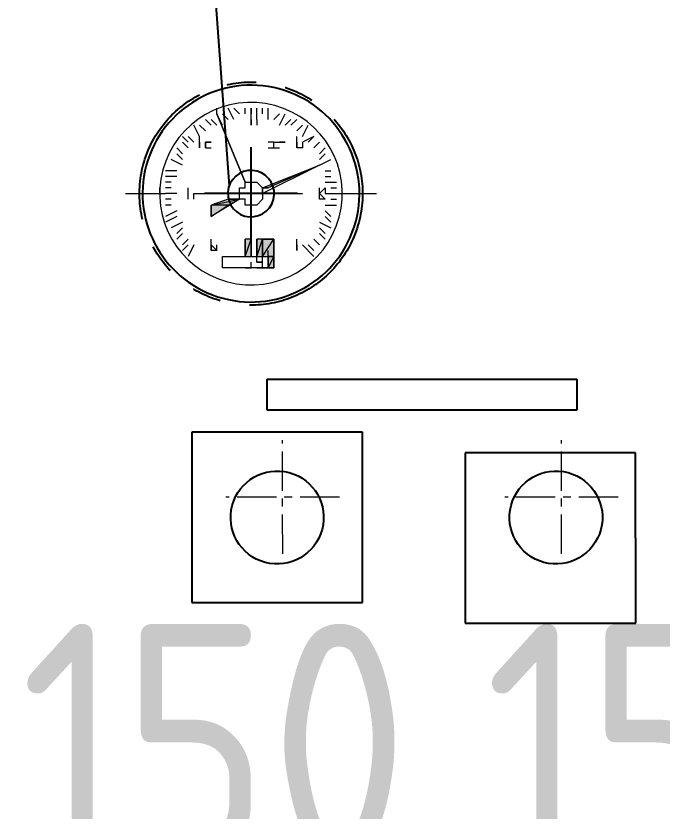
# Model space of a CAD drawing. Header units: millimetres. Extents: x -185079 to -2648, y 85916 to 249201.
# Drawn here: x -53268.3 to -53059.7, y 134010.9 to 134267.6 of the extents above; entities that cross this region are included whole.
import ezdxf

# ---------------------------------------------------------------- set-up
doc = ezdxf.new("R2010")
doc.units = ezdxf.units.MM
for name, pattern in [('CENTER', [50.800000000000004, 31.75, -6.35, 6.35, -6.35]), ('CENTERX2', [101.60000000000001, 63.5, -12.7, 12.7, -12.7]), ('DASHDOT', [25.4, 12.7, -6.35, 0, -6.35]), ('PHANTOM', [63.50000000000001, 31.75, -6.35, 6.35, -6.35, 6.35, -6.35])]:
    doc.linetypes.add(name, pattern=pattern)
doc.layers.get('0').update_dxf_attribs({"color": 255, "linetype": 'DASHDOT'})
for name, color, linetype, lineweight in [('0.3实线', 4, 'Continuous', 30), ('尺寸线层', 3, 'Continuous', 18), ('点画线1', 4, 'CENTERX2', 20)]:
    doc.layers.add(name, color=color, linetype=linetype, lineweight=lineweight)
for name, color, linetype in [('01', 7, 'Continuous'), ('1', 4, 'Continuous'), ('2', 3, 'Continuous'), ('3中心线层', 1, 'CENTER'), ('99', 7, 'PHANTOM'), ('PDF_0', 7, 'Continuous')]:
    doc.layers.add(name, color=color, linetype=linetype)
doc.styles.get("Standard").update_dxf_attribs({"font": 'gbenor.shx', "bigfont": 'gbcbig.shx'})

# ---------------------------------------------------------------- blocks, each defined once
blk = doc.blocks.new('A$C588323B2')
at = {"layer": '01'}
blk.add_circle((0, 0), 7.5, dxfattribs=at)
at = {"layer": '3中心线层', "color": 1, "ltscale": 5}
for p, q in [((1.455191522836685e-11, -15.00000000000364), (1.455191522836685e-11, 15.00000000000364)), ((-15, 0), (15, 0))]:
    blk.add_line(p, q, dxfattribs=at)
blk = doc.blocks.new('A$C18797C70')
at = {"layer": 'PDF_0', "color": 7, "lineweight": 13, "true_color": 0xffffff}
for points in [[(-9.210560087463818, 22.1051127189312), (-11.05266535052215, 25.78932324506786)], [(-7.368454824390938, 23.94721798186583), (-9.210560087463818, 25.78932324506786)], [(-5.526292763039237, 23.94736842052589), (-5.526292763039237, 27.63157894679352)], [(-3.684302631532773, 25.78948442939327), (-3.684302631532773, 27.63158969232791)], [(-1.842197368343477, 25.78948442939327), (-1.842197368343477, 27.63158969232791)], [(-1.84208223677706, 23.94736842052589), (-1.84208223677706, 25.78947368372792)], [(-9.210527059622109e-05, 23.94737916619124), (-9.210527059622109e-05, 27.63158969232791)], [(-9.210527059622109e-05, 27.63158969232791), (-9.210527059622109e-05, 25.78948442939327)], [(2.302629582118243e-05, 23.94736842052589), (2.302629582118243e-05, 25.78947368372792)], [(1.8420131579187, 25.78948442939327), (1.8420131579187, 27.63158969232791)], [(3.684118420991581, 25.78948442939327), (5.526223684209981, 27.63158969232791)], [(5.526223684209981, 23.94737916619124), (7.368328947253758, 27.63158969232791)], [(7.368328947253758, 23.94737916619124), (9.210434210341191, 25.78948442939327)], [(9.210434210341191, 22.10527390299467), (11.05253947339952, 25.78948442939327)], [(11.0526546050969, 25.78947368372792), (11.0526546050969, 27.63157894679352)], [(-12.894770613726, 22.1051127189312), (-14.73687587678432, 23.94721798186583)], [(-11.05266535052215, 22.1051127189312), (-12.894770613726, 23.94721798186583)], [(-1.84208223677706, 23.94736842052589), (-1.84208223677706, 22.10526315746029)], [(2.302629582118243e-05, 22.10526315746029), (2.302629582118243e-05, 23.94736842052589)], [(2.302629582118243e-05, 23.94736842052589), (2.302629582118243e-05, 22.10526315746029)], [(2.302629582118243e-05, 23.94736842052589), (2.302629582118243e-05, 22.10526315746029)], [(2.302629582118243e-05, 22.10526315746029), (2.302629582118243e-05, 23.94736842052589)], [(11.05253947339952, 22.10527390299467), (12.89464473660337, 23.94737916619124)], [(12.89464473660337, 22.10527390299467), (14.7367499996617, 23.94737916619124)], [(-16.57898113998817, 18.4209021926672), (-18.4210864030465, 22.1051127189312)], [(-14.73687587678432, 20.26300745573462), (-16.57898113998817, 22.1051127189312)], [(14.7367499996617, 20.26316863992906), (16.57885526273458, 22.10527390299467)], [(16.57885526273458, 18.42106337686346), (18.42096052592387, 22.10527390299467)], [(-18.42102960475313, 16.57894736812705), (-20.26313486797153, 18.42105263132908), (-16.5789243416948, 16.57894736812705)], [(-14.73682982414903, 16.57909627167464), (-14.73682982414903, 18.42120153474389)], [(16.578970394301, 16.57894736812705), (16.578970394301, 18.42105263132908)], [(18.42096052592387, 16.5789581137924), (20.26306578912772, 18.42106337686346)], [(20.26306578912772, 16.5789581137924), (22.10517105218605, 18.42106337686346)], [(-20.2631456136296, 14.73699100847625), (-22.10525087667338, 16.57909627167464)], [(-16.5789243416948, 16.57894736812705), (-16.5789243416948, 14.73684210493047), (-14.73681907862192, 14.73684210493047), (-14.73681907862192, 16.57894736812705), (-14.73681907862192, 14.73684210493047)], [(-14.73682982414903, 14.73699100847625), (-14.73682982414903, 16.57909627167464)], [(-14.73681907862192, 16.57894736812705), (-14.73681907862192, 14.73684210493047)], [(-7.368398026097566, 14.73684210493047), (-7.368398026097566, 16.57894736812705), (-9.210503289170447, 16.57894736812705)], [(-7.368398026097566, 16.57894736812705), (-5.526292763039237, 16.57894736812705)], [(14.73686513122811, 14.73684210493047), (14.73686513122811, 16.57894736812705)], [(14.73686513122811, 16.57894736812705), (14.73686513122811, 14.73684210493047)], [(16.578970394301, 16.57894736812705), (16.578970394301, 14.73684210493047)], [(16.578970394301, 14.73684210493047), (16.578970394301, 16.57894736812705)], [(20.26306578912772, 14.73685285059582), (22.10517105218605, 16.5789581137924)], [(-22.10529692930868, 11.05248114013739), (-23.94740219239611, 12.89458640333578)], [(-22.10525087667338, 12.89488574541065), (-23.94735613976081, 14.73699100847625)], [(-5.526292763039237, 14.73684210493047), (-7.368398026097566, 14.73684210493047), (-9.210503289170447, 14.73684210493047)], [(14.73686513122811, 14.73684210493047), (12.89475986816979, 14.73684210493047)], [(14.73686513122811, 14.73684210493047), (12.89475986816979, 14.73684210493047)], [(22.10517105218605, 12.89474758739743), (23.94727631525893, 14.73685285059582)], [(22.10517105218605, 11.05264232446461), (23.94727631525893, 12.89474758739743)], [(-22.10529692930868, 9.210375876935359), (-25.78950745559996, 11.05248114013739)], [(22.10517105218605, 9.210537061262585), (25.78938157844823, 11.05264232446461)], [(-3.684187499835389, 1.842105263198391), (-22.10524013101531, 9.210526315597235), (-3.684187499835389, 0)], [(-23.94740219239611, 7.36827061400254), (-25.78950745559996, 7.36827061400254)], [(-23.94740219239611, 5.526165350804149), (-25.78950745559996, 5.526165350804149)], [(23.94727631525893, 7.368431798064194), (27.63148684152111, 7.368431798064194)], [(23.94727631525893, 5.526326534998589), (27.63148684152111, 5.526326534998589)], [(-23.94721951699466, 3.684210526398601), (-27.63143004312587, 3.684210526398601)], [(25.78957653448742, 3.684290350873198), (27.63168179770582, 3.684290350873198)], [(-25.7893247800821, 1.842105263198391), (-27.63143004312587, 1.842105263198391)], [(-23.94721951699466, 0), (-27.63143004312587, 0)], [(-22.10524013101531, 0), (-23.94734539410274, 1.842105263198391)], [(-22.10524013101531, 0), (-23.94734539410274, -1.842105263065605), (-22.10524013101531, -1.842105263065605)], [(-23.94726556961541, 1.842185087672988), (-23.94726556961541, 7.982473834999837e-05)], [(-22.10524013101531, 0), (-22.10524013101531, 1.842105263198391)], [(-22.10524013101531, -1.842105263065605), (-22.10524013101531, 0)], [(3.68423355257255, 0), (3.68423355257255, 1.842105263198391)], [(18.42107565749029, -1.842105263065605), (18.42107565749029, 0)], [(18.42107565749029, -1.842105263065605), (18.42107565749029, 0)], [(20.26318092056317, 0), (20.26318092056317, 1.842105263198391)], [(20.26326074518147, -1.842025438460041), (20.26326074518147, 7.982473834999837e-05)], [(23.94747127144365, 7.982473834999837e-05), (27.63168179770582, 7.982473834999837e-05)], [(23.94747127144365, 7.982473834999837e-05), (27.63168179770582, 7.982473834999837e-05)], [(25.78957653448742, 1.842185087672988), (27.63168179770582, 1.842185087672988)], [(29.47370723614586, 0), (29.47370723614586, 1.842105263198391)], [(-25.7893247800821, -1.842105263065605), (-27.63143004312587, -1.842105263065605)], [(25.78957653448742, -1.842025438460041), (27.63168179770582, -1.842025438460041)], [(-23.94721951699466, -3.68421052613121), (-27.63143004312587, -3.68421052613121)], [(25.78957653448742, -3.684130701656613), (27.63168179770582, -3.684130701656613)], [(-23.9474942976376, -7.368410306864462), (-25.78959956072504, -9.210515569930067)], [(-23.94721951699466, -5.526315789333239), (-25.7893247800821, -7.368421052398844)], [(23.94724254342145, -7.368410306864462), (27.63145306955266, -9.210515569930067)], [(23.94747127144365, -5.526235964725856), (27.63168179770582, -7.368341227791461)], [(-22.10538903456472, -9.210515569930067), (-25.78959956072504, -11.05262083300113)], [(22.10513728020305, -9.210515569930067), (25.78934780646523, -11.05262083300113)], [(-22.10538903456472, -11.05262083300113), (-23.9474942976376, -12.8947260961977)], [(22.10513728020305, -11.05262083300113), (23.94724254342145, -12.8947260961977)], [(-22.10538903456472, -12.8947260961977), (-23.9474942976376, -14.73683135926331)], [(-20.26298596442211, -14.7369111837379), (-22.10509122746589, -16.57901644693629)], [(-14.73682982414903, -16.57884451707469), (-14.73682982414903, -14.73673925400908)], [(-3.684336403370253, -14.73683135926331), (-7.368546929646982, -14.73683135926331)], [(-7.36824912254815, -23.9474374994661), (-7.36824912254815, -14.7369111837379)], [(-3.684336403370253, -14.73683135926331), (-1.842231140326476, -14.73683135926331)], [(-3.68403859641694, -20.26322697307114), (-3.68403859641694, -14.7369111837379)], [(-3.68403859641694, -20.26322697307114), (-3.68403859641694, -14.7369111837379)], [(-1.841933333227644, -20.26322697307114), (-1.841933333227644, -14.7369111837379)], [(-0.0001258772390428931, -14.73683135926331), (1.841979385935701, -14.73683135926331)], [(0.0001719298452371731, -20.26322697307114), (0.0001719298452371731, -14.7369111837379)], [(1.842277192903566, -20.26322697307114), (1.842277192903566, -14.7369111837379)], [(12.89468004356604, -16.57884451707469), (12.89468004356604, -14.73673925400908)], [(20.26332982411259, -14.7369111837379), (22.10543508717092, -16.57901644693629)], [(22.10513728020305, -12.8947260961977), (23.94724254342145, -14.73683135926331)], [(-16.57893508723646, -16.57884451707469), (-20.2631456136296, -20.26305504334232)], [(-18.4210403504112, -16.57884451707469), (-20.2631456136296, -18.42094978027671)], [(-14.73682982414903, -18.42094978027671), (-14.73682982414903, -16.57884451707469)], [(-14.73681907862192, -16.57894736799608), (-14.73681907862192, -18.42105263106532)], [(-14.73681907862192, -16.57894736799608), (-14.73681907862192, -18.42105263106532)], [(11.0526546050969, -18.42105263106532), (11.0526546050969, -16.57894736799608)], [(12.89475986816979, -16.57894736799608), (11.0526546050969, -18.42105263106532), (12.89475986816979, -18.42105263106532)], [(12.89468004356604, -18.42094978027671), (12.89468004356604, -16.57884451707469)], [(12.89475986816979, -16.57894736799608), (12.89475986816979, -18.42105263106532)], [(12.89475986816979, -16.57894736799608), (12.89475986816979, -18.42105263106532)], [(18.42099583288655, -16.57884451707469), (20.2631010960904, -20.26305504334232)], [(20.2631010960904, -16.57884451707469), (22.10520635914872, -18.42094978027671)], [(-5.526441666457686, -20.26314714859654), (-5.526441666457686, -18.42104188539997)], [(-5.526441666457686, -22.10525241179494), (-5.526441666457686, -20.26314714859654)], [(-3.684187499835389, -22.10526315732932), (-3.684187499835389, -20.26315789426189)], [(-1.84208223677706, -22.10526315732932), (-1.84208223677706, -20.26315789426189)], [(-1.84208223677706, -22.10526315732932), (-1.84208223677706, -20.26315789426189)], [(2.302629582118243e-05, -20.26315789426189), (2.302629582118243e-05, -18.42105263106532)], [(-5.526441666457686, -23.94735767472775), (-5.526441666457686, -22.10525241179494)], [(-3.684187499835389, -23.94736842052589), (-3.684187499835389, -22.10526315732932)], [(9.21040043848916, -23.94735767472775), (9.21040043848916, -22.10525241179494)], [(-3.684198245493462, -23.94726556947353), (-7.368408771755639, -23.94726556947353)], [(-3.684187499835389, -23.94736842052589), (-1.84208223677706, -23.94736842052589)], [(2.302629582118243e-05, -23.94736842052589), (1.84212828935415, -23.94736842052589)]]:
    blk.add_lwpolyline(points, dxfattribs=at)
for points in [[(1.84212828935415, 3.684210526398601), (11.0526546050969, 25.78947368372792), (1.84212828935415, 3.684210526398601)], [(-9.210503289170447, 16.57894736812705), (-11.05260855235974, 16.57894736812705), (-9.210503289170447, 16.57894736812705)], [(14.73686513122811, 16.57894736812705), (12.89475986816979, 16.57894736812705), (14.73686513122811, 16.57894736812705)], [(-1.455191522836685e-11, 3.684072368385387), (-1.842105263087433, 3.684072368385387), (-3.684210526276729, 1.841967105316144), (-3.684210526276729, -0.00013815788042848), (-3.684210526276729, -1.842243420947852), (-1.842105263087433, -3.684348684017095), (-1.455191522836685e-11, -3.684348684017095), (1.842105263174744, -3.684348684017095), (1.842105263174744, -1.842243420947852), (3.684210526247625, -1.842243420947852), (3.684210526247625, -0.00013815788042848), (3.684210526247625, 1.841967105316144), (1.842105263174744, 1.841967105316144), (1.842105263174744, 3.684072368385387), (-1.455191522836685e-11, 3.684072368385387)], [(3.68423355257255, -1.842105263065605), (12.89475986816979, -7.368421052398844), (12.89475986816979, -3.68421052613121), (3.68423355257255, -1.842105263065605)], [(9.210549341907608, -20.26315789426189), (-5.526292763039237, -20.26315789426189), (-5.526292763039237, -23.94736842052589), (9.210549341907608, -23.94736842052589), (9.210549341907608, -20.26315789426189)], [(-3.684187499835389, -22.10526315732932), (-1.84208223677706, -22.10526315732932), (-3.684187499835389, -22.10526315732932)]]:
    blk.add_lwpolyline(points, close=True, dxfattribs=at)
at = {"layer": 'PDF_0', "lineweight": 13}
for points in [[(-22.10524013101531, 9.210526315597235), (-5.526292763039237, 1.842105263198391), (-3.684187499835389, 1.842105263198391), (-22.10524013101531, 9.210526315597235)], [(-22.10524013101531, 9.210526315597235), (-5.526292763039237, 1.842105263198391), (-3.684187499835389, 1.842105263198391), (-22.10524013101531, 9.210526315597235)], [(-5.526292763039237, 1.842105263198391), (-3.684187499835389, 1.842105263198391), (-5.526292763039237, 1.842105263198391)], [(3.68423355257255, -1.842105263065605), (5.526338815645431, -1.842105263065605), (3.68423355257255, -1.842105263065605)], [(7.368444078834727, -1.842105263065605), (3.68423355257255, -1.842105263065605), (5.526338815645431, -1.842105263065605), (7.368444078834727, -1.842105263065605), (3.68423355257255, -1.842105263065605), (7.368444078834727, -1.842105263065605)], [(3.68423355257255, -1.842105263065605), (7.368444078834727, -1.842105263065605), (12.89475986816979, -3.68421052613121), (3.68423355257255, -1.842105263065605)], [(2.302629582118243e-05, -20.26315789426189), (2.302629582118243e-05, -14.73684210492866), (2.302629582118243e-05, -20.26315789426189), (2.302629582118243e-05, -14.73684210492866), (2.302629582118243e-05, -20.26315789426189)], [(-3.684187499835389, -23.94736842052589), (-7.368398026097566, -23.94736842052589), (-3.684187499835389, -23.94736842052589), (-7.368398026097566, -23.94736842052589), (-3.684187499835389, -23.94736842052589)], [(-3.684187499835389, -23.94736842052589), (-7.368398026097566, -23.94736842052589), (-3.684187499835389, -23.94736842052589), (-7.368398026097566, -23.94736842052589), (-3.684187499835389, -23.94736842052589)], [(-1.84208223677706, -23.94736842052589), (-3.684187499835389, -23.94736842052589), (-1.84208223677706, -23.94736842052589), (-3.684187499835389, -23.94736842052589), (-1.84208223677706, -23.94736842052589)], [(-1.84208223677706, -23.94736842052589), (-3.684187499835389, -23.94736842052589), (-1.84208223677706, -23.94736842052589), (-3.684187499835389, -23.94736842052589), (-1.84208223677706, -23.94736842052589)], [(1.84212828935415, -23.94736842052589), (2.302629582118243e-05, -23.94736842052589), (1.84212828935415, -23.94736842052589), (2.302629582118243e-05, -23.94736842052589), (1.84212828935415, -23.94736842052589)], [(1.84212828935415, -23.94736842052589), (2.302629582118243e-05, -23.94736842052589), (1.84212828935415, -23.94736842052589), (2.302629582118243e-05, -23.94736842052589), (1.84212828935415, -23.94736842052589)]]:
    blk.add_lwpolyline(points, close=True, dxfattribs=at)
at = {"layer": 'PDF_0', "color": 7, "lineweight": 9, "true_color": 0xffffff}
for points in [[(-27.63155592036492, 0), (-40.52629276223888, 0)], [(18.42107565749029, 0), (-16.5789243416948, 0)], [(40.52633881496149, 0), (27.63160197310208, 0)]]:
    blk.add_lwpolyline(points, dxfattribs=at)
at = {"layer": 'PDF_0', "lineweight": 13}
for points in [[(-3.684187499835389, 1.842105263198391), (-3.684187499835389, 0), (-3.684187499835389, 1.842105263198391), (-5.526292763039237, 1.842105263198391)], [(-3.684187499835389, 1.842105263198391), (-5.526292763039237, 1.842105263198391)], [(-3.684187499835389, 1.842105263198391), (-3.684187499835389, 0), (-3.684187499835389, 1.842105263198391), (-5.526292763039237, 1.842105263198391)], [(-3.684187499835389, 1.842105263198391), (-5.526292763039237, 1.842105263198391), (-3.684187499835389, 1.842105263198391), (-5.526292763039237, 1.842105263198391)], [(3.68423355257255, -1.842105263065605), (3.68423355257255, 0)], [(3.68423355257255, -1.842105263065605), (3.68423355257255, 0)], [(3.68423355257255, -1.842105263065605), (5.526338815645431, -1.842105263065605), (3.68423355257255, -1.842105263065605), (7.368444078834727, -1.842105263065605)], [(3.68423355257255, -1.842105263065605), (5.526338815645431, -1.842105263065605), (7.368444078834727, -1.842105263065605), (3.68423355257255, -1.842105263065605), (7.368444078834727, -1.842105263065605)], [(7.368444078834727, -3.68421052613121), (12.89475986816979, -3.68421052613121), (12.89475986816979, -7.368421052398844), (7.368444078834727, -3.68421052613121), (3.68423355257255, -1.842105263065605)], [(7.368444078834727, -3.68421052613121), (12.89475986816979, -3.68421052613121), (3.68423355257255, -1.842105263065605)], [(7.368444078834727, -3.68421052613121), (12.89475986816979, -3.68421052613121), (12.89475986816979, -7.368421052398844), (7.368444078834727, -3.68421052613121), (3.68423355257255, -1.842105263065605)], [(7.368444078834727, -3.68421052613121), (12.89475986816979, -3.68421052613121), (3.68423355257255, -1.842105263065605), (7.368444078834727, -1.842105263065605), (12.89475986816979, -3.68421052613121), (3.68423355257255, -1.842105263065605)], [(-1.84208223677706, -20.26315789426189), (-3.684187499835389, -14.73684210492866), (-3.684187499835389, -20.26315789426189), (-7.368398026097566, -14.73684210492866), (-3.684187499835389, -14.73684210492866), (-3.684187499835389, -20.26315789426189), (-7.368398026097566, -20.26315789426189)], [(-3.684187499835389, -20.26315789426189), (-7.368398026097566, -14.73684210492866), (-7.368398026097566, -20.26315789426189)], [(-3.684187499835389, -20.26315789426189), (-7.368398026097566, -14.73684210492866), (-3.684187499835389, -14.73684210492866), (-3.684187499835389, -20.26315789426189), (-7.368398026097566, -20.26315789426189)], [(-3.684187499835389, -20.26315789426189), (-7.368398026097566, -14.73684210492866), (-7.368398026097566, -20.26315789426189), (-5.526292763039237, -23.94736842052589)], [(-1.84208223677706, -20.26315789426189), (-3.684187499835389, -14.73684210492866), (-1.84208223677706, -14.73684210492866), (-1.84208223677706, -20.26315789426189), (-3.684187499835389, -20.26315789426189)], [(-1.84208223677706, -20.26315789426189), (-3.684187499835389, -14.73684210492866), (-3.684187499835389, -20.26315789426189)], [(-1.84208223677706, -20.26315789426189), (-3.684187499835389, -14.73684210492866), (-1.84208223677706, -14.73684210492866), (-1.84208223677706, -20.26315789426189), (-3.684187499835389, -20.26315789426189)], [(1.84212828935415, -20.26315789426189), (2.302629582118243e-05, -14.73684210492866), (1.84212828935415, -14.73684210492866), (1.84212828935415, -20.26315789426189), (2.302629582118243e-05, -20.26315789426189)], [(1.84212828935415, -20.26315789426189), (2.302629582118243e-05, -14.73684210492866), (2.302629582118243e-05, -20.26315789426189)], [(1.84212828935415, -20.26315789426189), (2.302629582118243e-05, -14.73684210492866), (1.84212828935415, -14.73684210492866), (1.84212828935415, -20.26315789426189), (2.302629582118243e-05, -20.26315789426189)], [(1.84212828935415, -20.26315789426189), (2.302629582118243e-05, -14.73684210492866), (2.302629582118243e-05, -20.26315789426189), (2.302629582118243e-05, -14.73684210492866), (2.302629582118243e-05, -20.26315789426189), (2.302629582118243e-05, -14.73684210492866), (2.302629582118243e-05, -20.26315789426189)], [(-7.368398026097566, -20.26315789426189), (-5.526292763039237, -20.26315789426189), (-5.526292763039237, -23.94736842052589), (-7.368398026097566, -23.94736842052589)], [(-5.526292763039237, -23.94736842052589), (-7.368398026097566, -20.26315789426189), (-7.368398026097566, -23.94736842052589)], [(-5.526292763039237, -23.94736842052589), (-7.368398026097566, -20.26315789426189), (-5.526292763039237, -20.26315789426189), (-5.526292763039237, -23.94736842052589), (-7.368398026097566, -23.94736842052589)], [(-5.526292763039237, -23.94736842052589), (-7.368398026097566, -20.26315789426189), (-7.368398026097566, -23.94736842052589)], [(-7.368398026097566, -23.94736842052589), (-7.368398026097566, -22.10526315732932)], [(-7.368398026097566, -23.94736842052589), (-7.368398026097566, -22.10526315732932)], [(-3.684187499835389, -23.94736842052589), (-3.684187499835389, -22.10526315732932)], [(2.302629582118243e-05, -23.94736842052589), (2.302629582118243e-05, -22.10526315732932)], [(2.302629582118243e-05, -23.94736842052589), (2.302629582118243e-05, -22.10526315732932)], [(2.302629582118243e-05, -23.94736842052589), (2.302629582118243e-05, -22.10526315732932)]]:
    blk.add_lwpolyline(points, dxfattribs=at)
at = {"layer": 'PDF_0', "color": 7, "lineweight": 13, "true_color": 0xffffff}
for centre, radius in [((-1.455191522836685e-11, -0.0001258771007996984), 34.99999999920857), ((-1.455191522836685e-11, 0.0001028509195748484), 29.47368420985942)]:
    blk.add_circle(centre, radius, dxfattribs=at)
at = {"layer": 'PDF_0', "lineweight": 25}
blk.add_circle((9.210537245962769e-05, 0.0001258772335859248), 34.99999999920857, dxfattribs=at)
at = {"layer": 'PDF_0', "color": 7, "lineweight": 13, "true_color": 0xffffff}
for points in [[(-22.10524013101531, 9.210526315597235), (-5.526292763039237, 1.842105263198391), (-3.684187499835389, 1.842105263198391)], [(3.68423355257255, -1.842105263065605), (5.526338815645431, -1.842105263065605), (7.368444078834727, -1.842105263065605)], [(3.68423355257255, -1.842105263065605), (7.368444078834727, -3.68421052613121), (12.89475986816979, -3.68421052613121)], [(3.68423355257255, -1.842105263065605), (7.368444078834727, -1.842105263065605), (12.89475986816979, -3.68421052613121)], [(7.368444078834727, -3.68421052613121), (12.89475986816979, -3.68421052613121), (12.89475986816979, -7.368421052398844)], [(-7.368398026097566, -14.73684210492866), (-7.368398026097566, -20.26315789426189), (-3.684187499835389, -20.26315789426189)], [(-7.368398026097566, -14.73684210492866), (-3.684187499835389, -14.73684210492866), (-3.684187499835389, -20.26315789426189)], [(-3.684187499835389, -14.73684210492866), (-3.684187499835389, -20.26315789426189), (-1.84208223677706, -20.26315789426189)], [(-3.684187499835389, -14.73684210492866), (-1.84208223677706, -14.73684210492866), (-1.84208223677706, -20.26315789426189)], [(2.302629582118243e-05, -14.73684210492866), (2.302629582118243e-05, -20.26315789426189), (1.84212828935415, -20.26315789426189)], [(2.302629582118243e-05, -14.73684210492866), (1.84212828935415, -14.73684210492866), (1.84212828935415, -20.26315789426189)], [(-7.368398026097566, -20.26315789426189), (-7.368398026097566, -23.94736842052589), (-5.526292763039237, -23.94736842052589)], [(-7.368398026097566, -20.26315789426189), (-5.526292763039237, -20.26315789426189), (-5.526292763039237, -23.94736842052589)]]:
    blk.add_solid(points, dxfattribs=at)
blk.add_blockref('A$C588323B2', (-1.455191522836685e-11, -0.0001258771007996984))

msp = doc.modelspace()

# ---------------------------------------------------------------- linework, layer by layer
at = {"layer": '0.3实线', "lineweight": -3, "ltscale": 20, "transparency": 33554687, "extrusion": (-0.004685415688226634, -0.01745240643729067, 0.9998367168639968)}
for p, q in [((-53187.16001273193, 134140.2606987227, 1334.660410762938), (-53187.16083057426, 134150.2591756743, 1334.834932911042)), ((-53187.16083057426, 134150.2591756743, 1334.834932911042), (-53087.16192857064, 134150.259175674, 1335.303545851882)), ((-53087.16192857064, 134150.259175674, 1335.303545851882), (-53087.16111072822, 134140.2606987225, 1335.129023703779)), ((-53087.16111072822, 134140.2606987225, 1335.129023703779), (-53187.16001273193, 134140.2606987227, 1334.660410762938)), ((-53156.43475162892, 134133.1513398951, 1713.454102660989), (-53211.43414773088, 134133.151339895, 1713.196365543524)), ((-53211.43414773088, 134133.151339895, 1713.196365543524), (-53211.42964959797, 134078.1597166616, 1712.23649372895)), ((-53156.43025349598, 134078.1597166615, 1712.494230846413), (-53156.43475162892, 134133.1513398951, 1713.454102660989)), ((-53068.21016275574, 134126.5417790567, 2092.525970916361), (-53123.20955885772, 134126.5417790567, 2092.268233798897)), ((-53123.20955885772, 134126.5417790567, 2092.268233798897), (-53123.20506072479, 134071.5501558231, 2091.308361984321)), ((-53068.20566462281, 134071.5501558231, 2091.566099101784), (-53068.21016275574, 134126.5417790567, 2092.525970916361)), ((-53211.42964959797, 134078.1597166616, 1712.23649372895), (-53156.43025349598, 134078.1597166615, 1712.494230846413)), ((-53123.20506072479, 134071.5501558231, 2091.308361984321), (-53068.20566462281, 134071.5501558231, 2091.566099101784))]:
    msp.add_line(p, q, dxfattribs=at)
for centre in [(-86136.87226122775, 115741.4668228784, -378.7119560812785), (-86049.95117918527, 115764.8061779802, -378.7119560812816)]:
    msp.add_circle(centre, 14.99999999999997, dxfattribs=at)
at = {"layer": '1', "color": 3, "lineweight": -3, "ltscale": 2, "extrusion": (-0.004685415688226648, -0.01745240643729063, 0.9998367168639968), "elevation": 1.311263986281119e-08}
msp.add_lwpolyline([(-89340.74435583597, 116693.2017122206), (-79605.60479144276, 119307.2036772036), (-77739.80294518075, 112358.532017356), (-87474.94250957393, 109744.530052373)], close=True, dxfattribs=at)
at = {"layer": '1', "lineweight": -3, "ltscale": 2, "extrusion": (-0.004685415688226648, -0.01745240643729063, 0.9998367168639968), "elevation": 1.311264075806094e-08}
msp.add_lwpolyline([(-87231.2481748564, 109916.2399077064), (-77857.25883072625, 112433.2686984296), (-79666.37327405855, 119170.8235395233), (-89040.36261818874, 116653.7947488001), (-87231.2481748564, 109916.2399077064)], dxfattribs=at)
at = {"layer": '99', "color": 6, "ltscale": 1.5, "transparency": 33554687, "extrusion": (-0.004685415688226634, -0.01745240643729067, 0.9998367168639968)}
for centre, radius in [((-86172.1351153886, 115841.6750709626, -301.6990633442483), 35.99999999999967), ((-86172.13511538811, 115841.6750709606, -301.6990633442401), 35.9999999999997)]:
    msp.add_circle(centre, radius, dxfattribs=at)
at = {"layer": '尺寸线层', "lineweight": -3, "ltscale": 20, "transparency": 33554687, "extrusion": (-0.004685415688226634, -0.01745240643729067, 0.9998367168639968)}
msp.add_line((-53243.20113430955, 134806.3127846661, 1899.637265887723), (-53199.41962540856, 134212.7838243546, 1791.668142915997), dxfattribs=at)
at = {"layer": '点画线1', "color": 1, "ltscale": 0.2, "transparency": 33554687, "extrusion": (-0.004685415688226634, -0.01745240643729067, 0.9998367168639968)}
msp.add_line((-53192.37040834053, 134196.9190156988, 1791.424252514573), (-53192.37258429681, 134223.521024075, 1791.888587199565), dxfattribs=at)
at = {"layer": '点画线1', "color": 1, "ltscale": 0.2, "extrusion": (-0.004685415688226634, -0.01745240643729067, 0.9998367168639968)}
for p, q in [((-53182.15628078418, 134093.964846453, 1333.875753169815), (-53182.15927458293, 134130.5653317806, 1334.51461000291)), ((-53092.15726898072, 134093.9648464528, 1334.297504821222), (-53092.16026277948, 134130.5653317805, 1334.936361654317)), ((-53163.85494834615, 134112.2650891168, 1334.280951954935), (-53200.4606070209, 134112.2650891167, 1334.10941121779)), ((-53073.85593654273, 134112.2650891167, 1334.702703606342), (-53110.46159521744, 134112.2650891166, 1334.531162869197))]:
    msp.add_line(p, q, dxfattribs=at)

# ---------------------------------------------------------------- block references
at = {"extrusion": (-0.004685415688226612, -0.01745240643729066, 0.9998367168639968), "xscale": -1, "rotation": 15.03008309191147}
msp.add_blockref('A$C18797C70', (-86172.13511538875, 115841.6750709628, -301.6990633442647), dxfattribs=at)

# ---------------------------------------------------------------- texts
at = {"layer": '2', "color": 3, "ltscale": 20, "transparency": 33554687, "extrusion": (-0.004685415688226648, -0.01745240643729067, 0.9998367168639968), "char_height": 77, "attachment_point": 5}
for insert, text_direction in [((-53204.13889035585, 134032.807675109, 1788.504497735066), (0.9999890200353039, 5.218048215738235e-15, 0.004686129408433422)), ((-53054.14053735047, 134032.807675109, 1789.207417146332), (0.9999890200353039, -6.0507154842071016e-15, 0.004686129408433225))]:
    msp.add_mtext('150', dxfattribs=dict(at, insert=insert, text_direction=text_direction))

doc.saveas('drawing.dxf')
